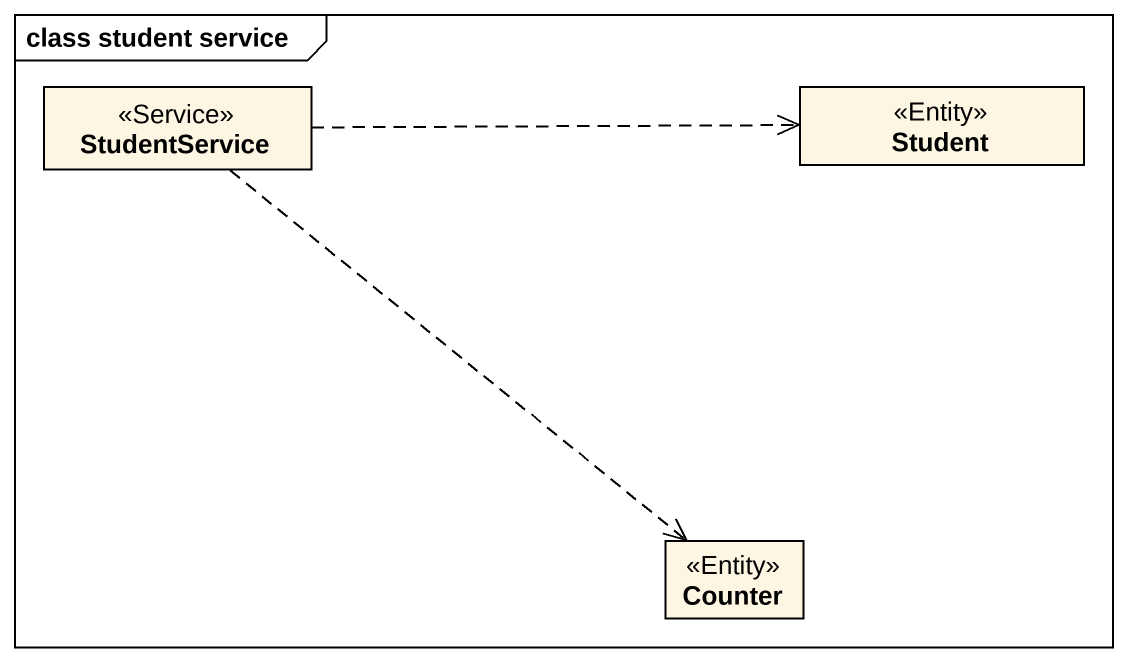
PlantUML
@startuml
mainframe class student service
hide circle
hide empty members
class StudentService <<Service>>
class Student <<Entity>>
class Counter <<Entity>>
StudentService .right.> Student
StudentService ..> Counter
@enduml
